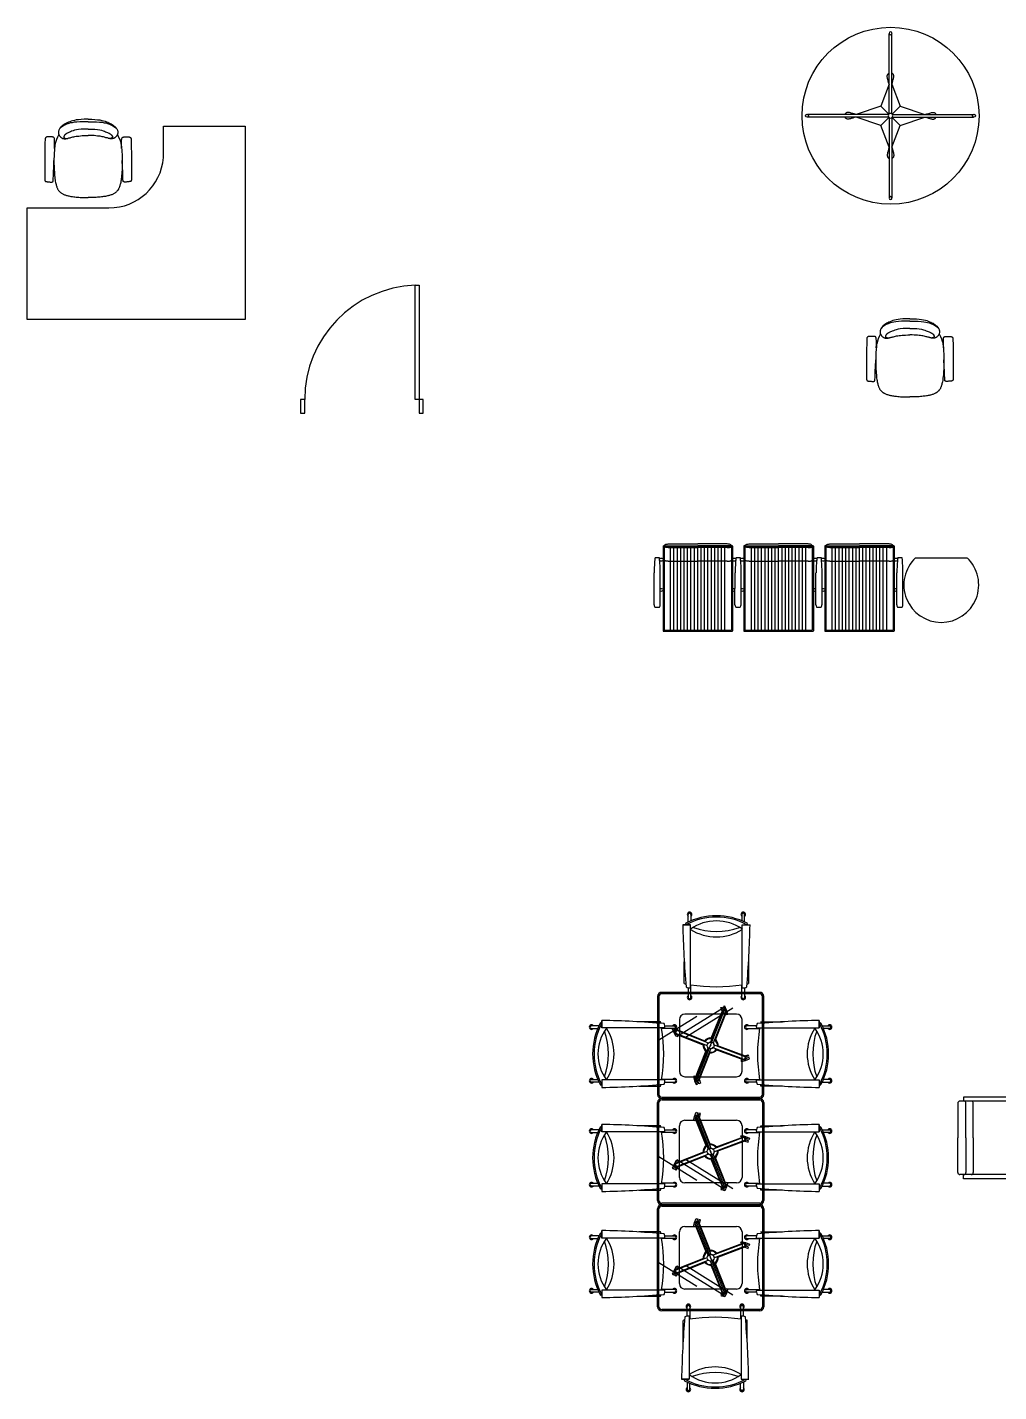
# Model space of a CAD drawing. Header units: millimetres. Extents: x -315 to 108661, y -1189 to 22294.
# Drawn here: x 30729 to 37865, y -1189 to 8835 of the extents above; entities that cross this region are included whole.
import ezdxf

# ---------------------------------------------------------------- set-up
doc = ezdxf.new("R2010")
doc.units = ezdxf.units.MM
doc.layers.add('Doors', color=150, linetype='Continuous')
doc.layers.add('FurnitureBlock', color=7, linetype='Continuous')

# ---------------------------------------------------------------- blocks, each defined once
blk = doc.blocks.new('A$Cbda17486')
at = {"layer": 'FurnitureBlock', "color": 18, "linetype": 'Continuous', "true_color": 0x000000}
for p, q in [((640, 663), (640, 1251)), ((660, 663), (660, 1251)), ((579, 721), (638, 662)), ((721, 721), (662, 662)), ((637, 660), (41, 660)), ((637, 640), (41, 640)), ((579, 579), (638, 638)), ((640, 637), (640, 49)), ((660, 637), (660, 49)), ((721, 579), (662, 638)), ((663, 660), (1259, 660)), ((663, 640), (1259, 640))]:
    blk.add_line(p, q, dxfattribs=at)
for points in [[(640, 881), (636, 895), (633, 906), (630, 916), (628, 923), (627, 929), (626, 934), (626, 938), (626, 942), (626, 945), (627, 948), (628, 951), (629, 954), (631, 956), (633, 959), (636, 961), (640, 963)], [(660, 881), (664, 895), (667, 906), (670, 916), (672, 923), (673, 929), (674, 934), (674, 938), (674, 942), (674, 945), (673, 948), (672, 951), (671, 954), (669, 956), (667, 959), (664, 961), (660, 963)], [(640, 881), (579, 721), (397, 660)], [(660, 881), (721, 721), (903, 660)], [(397, 660), (383, 664), (372, 667), (362, 670), (355, 672), (348, 673), (344, 674), (340, 674), (336, 674), (333, 674), (330, 673), (327, 672), (324, 671), (322, 669), (319, 667), (317, 664), (315, 660)], [(397, 640), (383, 636), (372, 633), (362, 630), (355, 628), (348, 627), (344, 626), (340, 626), (336, 626), (333, 626), (330, 627), (327, 628), (324, 629), (322, 631), (319, 633), (317, 636), (315, 640)], [(640, 419), (579, 579), (397, 640)], [(660, 419), (721, 579), (903, 640)], [(903, 660), (917, 664), (928, 667), (938, 670), (945, 672), (952, 673), (956, 674), (960, 674), (964, 674), (967, 674), (970, 673), (973, 672), (976, 671), (978, 669), (981, 667), (983, 664), (985, 660)], [(903, 640), (917, 636), (928, 633), (938, 630), (945, 628), (952, 627), (956, 626), (960, 626), (964, 626), (967, 626), (970, 627), (973, 628), (976, 629), (978, 631), (981, 633), (983, 636), (985, 640)], [(640, 419), (636, 405), (633, 394), (630, 384), (628, 377), (627, 371), (626, 366), (626, 362), (626, 358), (626, 355), (627, 352), (628, 349), (629, 346), (631, 344), (633, 341), (636, 339), (640, 337)], [(660, 419), (664, 405), (667, 394), (670, 384), (672, 377), (673, 371), (674, 366), (674, 362), (674, 358), (674, 355), (673, 352), (672, 349), (671, 346), (669, 344), (667, 341), (664, 339), (660, 337)]]:
    blk.add_lwpolyline(points, dxfattribs=at)
at = {"layer": 'FurnitureBlock', "color": 18, "true_color": 0x000000}
blk.add_circle((650, 650), 650, dxfattribs=at)
at = {"layer": 'FurnitureBlock', "color": 18, "linetype": 'Continuous', "true_color": 0x000000}
for centre in [(37, 650), (1263, 650)]:
    blk.add_circle(centre, 11.2, dxfattribs=at)
for centre, radius, start, end in [((650, 1255), 11.2, 90, 270), ((650, 1255), 11.2, 270, 90), ((650, 650), 16.8, 90, 270), ((650, 650), 16.8, 270, 90), ((650, 45), 11.2, 90, 270), ((650, 45), 11.2, 270, 90)]:
    blk.add_arc(centre, radius, start, end, dxfattribs=at)
blk = doc.blocks.new('A$C962c5ac0')
at = {"layer": 'FurnitureBlock', "linetype": 'Continuous'}
for points in [[(318, 575), (291, 575), (268, 574), (249, 572), (232, 570), (218, 567), (205, 564), (194, 561), (184, 557), (174, 553), (165, 549), (157, 545), (149, 541), (142, 537), (135, 532), (129, 528), (124, 523), (119, 519), (115, 514), (112, 510), (109, 505), (106, 501), (104, 496), (103, 492), (102, 487), (101, 483), (101, 479), (101, 475), (102, 471), (102, 467), (104, 463), (105, 460), (107, 456), (108, 453), (110, 450), (113, 448), (115, 445), (117, 443), (120, 441), (123, 439), (125, 438), (128, 436), (131, 435), (134, 434), (137, 433), (140, 433), (143, 432), (146, 432), (148, 432), (151, 432), (154, 432), (156, 432), (159, 433), (162, 434), (166, 434), (169, 435), (173, 436), (177, 438), (182, 439), (188, 440), (193, 442), (200, 443), (207, 445), (214, 446), (222, 448), (231, 450), (240, 451), (251, 452), (262, 454), (274, 455), (288, 455), (303, 456), (319, 456)], [(319, 557), (286, 557), (258, 556), (235, 555), (217, 553), (201, 550), (189, 548), (178, 545), (169, 541), (160, 538), (153, 535), (145, 532), (138, 528), (131, 523), (123, 518), (116, 512), (108, 504)], [(319, 503), (292, 503), (269, 502), (249, 500), (233, 497), (219, 494), (208, 491), (198, 487), (190, 484), (183, 481), (177, 479), (172, 476), (168, 474), (164, 472), (161, 471), (158, 469), (156, 467), (154, 466), (152, 464), (150, 463), (149, 461), (147, 460), (146, 458), (145, 457), (144, 456), (143, 454), (143, 453), (142, 452), (141, 451), (141, 450), (140, 449), (140, 448), (140, 447), (140, 446), (140, 445), (140, 444), (140, 443), (140, 442), (141, 442), (141, 441), (142, 440), (143, 439), (144, 439), (145, 438), (147, 437), (149, 436), (152, 435), (155, 434), (159, 433)], [(318, 575), (345, 575), (368, 574), (388, 572), (405, 570), (420, 567), (433, 564), (444, 561), (454, 557), (464, 553), (472, 549), (481, 545), (489, 541), (496, 537), (502, 532), (508, 528), (514, 523), (518, 519), (523, 514), (526, 510), (529, 505), (532, 501), (534, 496), (535, 492), (536, 487), (537, 483), (537, 479), (537, 475), (536, 471), (535, 467), (534, 463), (533, 460), (531, 456), (529, 453), (527, 450), (525, 448), (523, 445), (520, 443), (518, 441), (515, 439), (512, 438), (510, 436), (507, 435), (504, 434), (501, 433), (498, 433), (495, 432), (492, 432), (489, 432), (487, 432), (484, 432), (481, 432), (478, 433), (475, 434), (472, 434), (469, 435), (465, 436), (460, 438), (455, 439), (450, 440), (444, 442), (438, 443), (431, 445), (423, 446), (415, 448), (407, 450), (397, 451), (387, 452), (376, 454), (363, 455), (350, 455), (335, 456), (319, 456)], [(319, 557), (352, 557), (380, 556), (402, 555), (421, 553), (437, 550), (449, 548), (460, 545), (469, 541), (477, 538), (485, 535), (493, 532), (500, 528), (507, 523), (514, 518), (522, 512), (530, 504)], [(319, 503), (346, 503), (369, 502), (388, 500), (405, 497), (418, 494), (430, 491), (439, 487), (447, 484), (454, 481), (460, 479), (465, 476), (470, 474), (474, 472), (477, 471), (479, 469), (482, 467), (484, 466), (486, 464), (487, 463), (489, 461), (490, 460), (492, 458), (493, 457), (494, 456), (494, 454), (495, 453), (496, 452), (496, 451), (497, 450), (497, 449), (498, 448), (498, 447), (498, 446), (498, 445), (498, 444), (498, 443), (497, 442), (497, 442), (496, 441), (496, 440), (495, 439), (494, 439), (493, 438), (491, 437), (489, 436), (486, 435), (482, 434), (478, 433)], [(72, 360), (73, 383), (73, 401), (73, 415), (72, 424), (72, 431), (71, 435), (70, 438), (69, 439), (68, 441), (67, 442), (66, 442), (65, 443), (64, 444), (62, 444), (59, 444), (56, 445), (53, 445), (49, 445), (45, 445), (40, 445), (36, 445), (32, 445), (28, 445), (24, 445), (21, 445), (19, 445), (17, 445), (15, 445), (14, 444), (12, 444), (11, 443), (11, 443), (10, 442), (9, 442), (8, 441), (7, 440), (7, 439), (6, 438), (5, 438), (5, 437), (4, 435), (4, 434), (3, 431), (3, 426), (3, 420), (2, 410), (2, 398), (2, 381), (1, 360), (1, 336), (1, 310), (1, 283), (0, 255), (0, 229), (0, 205), (0, 184), (0, 168), (0, 155), (0, 145), (0, 138), (0, 134), (1, 131), (1, 129), (1, 128), (1, 127), (2, 126), (2, 125), (2, 124), (3, 123), (3, 123), (4, 122), (4, 121), (4, 121), (5, 120), (6, 119), (7, 119), (8, 118), (10, 118), (12, 117), (15, 117), (18, 116), (22, 116), (26, 115), (31, 115), (35, 115), (39, 114), (43, 114), (47, 114), (49, 114), (52, 114), (54, 114), (55, 115), (56, 115), (57, 115), (58, 116), (58, 116), (59, 117), (59, 117), (60, 117), (60, 118), (60, 118), (61, 119), (61, 119), (61, 120), (62, 121), (62, 123), (62, 130), (63, 141), (64, 159), (65, 186), (66, 224), (68, 273)], [(104, 463), (94, 444), (87, 426), (82, 411), (78, 398), (75, 386), (74, 375), (73, 364), (72, 354), (71, 343), (70, 332), (70, 321), (69, 310), (69, 298), (68, 286), (68, 273), (68, 260), (68, 246), (69, 232), (69, 217), (70, 203), (71, 189), (72, 175), (73, 162), (74, 150), (75, 139), (77, 129), (78, 120), (80, 111), (81, 104), (83, 97), (84, 91), (86, 85), (88, 80), (89, 75), (91, 71), (93, 67), (95, 63), (97, 59), (99, 56), (102, 53), (104, 49), (107, 46), (110, 43), (113, 40), (116, 37), (120, 34), (123, 32), (127, 29), (132, 27), (136, 25), (140, 23), (145, 21), (150, 19), (155, 17), (161, 16), (166, 14), (172, 13), (178, 12), (184, 10), (191, 9), (198, 8), (205, 7), (213, 6), (221, 5), (230, 4), (240, 3), (250, 2), (261, 1), (274, 1), (287, 0), (302, 0), (319, 0)], [(534, 463), (543, 444), (551, 426), (556, 411), (560, 398), (562, 386), (564, 375), (565, 364), (566, 354), (567, 343), (567, 332), (568, 321), (569, 310), (569, 298), (569, 286), (569, 273), (569, 260), (569, 246), (569, 232), (568, 217), (568, 203), (567, 189), (566, 175), (565, 162), (564, 150), (562, 139), (561, 129), (560, 120), (558, 111), (557, 104), (555, 97), (553, 91), (552, 85), (550, 80), (548, 75), (547, 71), (545, 67), (543, 63), (541, 59), (538, 56), (536, 53), (533, 49), (531, 46), (528, 43), (525, 40), (521, 37), (518, 34), (514, 32), (510, 29), (506, 27), (502, 25), (497, 23), (493, 21), (488, 19), (482, 17), (477, 16), (471, 14), (466, 13), (460, 12), (453, 10), (447, 9), (440, 8), (432, 7), (425, 6), (416, 5), (407, 4), (398, 3), (388, 2), (377, 1), (364, 1), (351, 0), (336, 0), (319, 0)], [(565, 360), (565, 383), (565, 401), (565, 415), (565, 424), (566, 431), (567, 435), (568, 438), (569, 439), (570, 441), (570, 442), (571, 442), (573, 443), (574, 444), (576, 444), (578, 444), (581, 445), (585, 445), (589, 445), (593, 445), (597, 445), (602, 445), (606, 445), (610, 445), (614, 445), (617, 445), (619, 445), (621, 445), (623, 445), (624, 444), (625, 444), (626, 443), (627, 443), (628, 442), (629, 442), (630, 441), (630, 440), (631, 439), (632, 438), (632, 438), (633, 437), (633, 435), (634, 434), (634, 431), (635, 426), (635, 420), (635, 410), (636, 398), (636, 381), (636, 360), (637, 336), (637, 310), (637, 283), (637, 255), (638, 229), (638, 205), (638, 184), (638, 168), (638, 155), (638, 145), (637, 138), (637, 134), (637, 131), (637, 129), (637, 128), (636, 127), (636, 126), (636, 125), (635, 124), (635, 123), (635, 123), (634, 122), (634, 121), (633, 121), (633, 120), (632, 119), (631, 119), (629, 118), (628, 118), (625, 117), (623, 117), (619, 116), (615, 116), (611, 115), (607, 115), (603, 115), (598, 114), (595, 114), (591, 114), (588, 114), (586, 114), (584, 114), (583, 115), (582, 115), (581, 115), (580, 116), (579, 116), (579, 117), (579, 117), (578, 117), (578, 118), (577, 118), (577, 119), (577, 119), (576, 120), (576, 121), (576, 123), (575, 130), (575, 141), (574, 159), (573, 186), (571, 224), (569, 273)]]:
    blk.add_lwpolyline(points, dxfattribs=at)
blk = doc.blocks.new('A$Cfc165b64')
at = {"layer": 'FurnitureBlock', "color": 18, "true_color": 0x000000}
for p, q in [((2285, 1332), (2285, 709)), ((2287, 1334), (2540, 1334)), ((2287, 1330), (2540, 1330)), ((2293, 1335), (2293, 1334)), ((2293, 1330), (2293, 714)), ((2323, 1348), (2540, 1348)), ((2323, 1322), (2540, 1322)), ((2340, 714), (2340, 1330)), ((2365, 714), (2365, 1330)), ((2390, 714), (2390, 1330)), ((2415, 714), (2415, 1330)), ((2440, 714), (2440, 1330)), ((2465, 714), (2465, 1330)), ((2490, 714), (2490, 1330)), ((2515, 714), (2515, 1330)), ((2757, 1348), (2540, 1348)), ((2793, 1334), (2540, 1334)), ((2540, 714), (2540, 1330)), ((2793, 1330), (2540, 1330)), ((2757, 1322), (2540, 1322)), ((2565, 714), (2565, 1330)), ((2590, 714), (2590, 1330)), ((2615, 714), (2615, 1330)), ((2640, 714), (2640, 1330)), ((2665, 714), (2665, 1330)), ((2690, 714), (2690, 1330)), ((2715, 714), (2715, 1330)), ((2740, 714), (2740, 1330)), ((2787, 1335), (2787, 1334)), ((2787, 1330), (2787, 714)), ((2795, 1332), (2795, 709)), ((2879, 1332), (2879, 709)), ((2881, 1334), (3134, 1334)), ((2881, 1330), (3134, 1330)), ((2887, 1335), (2887, 1334)), ((2887, 1330), (2887, 714)), ((2917, 1348), (3134, 1348)), ((2917, 1322), (3134, 1322)), ((2934, 714), (2934, 1330)), ((2959, 714), (2959, 1330)), ((2984, 714), (2984, 1330)), ((3009, 714), (3009, 1330)), ((3034, 714), (3034, 1330)), ((3059, 714), (3059, 1330)), ((3084, 714), (3084, 1330)), ((3109, 714), (3109, 1330)), ((3351, 1348), (3134, 1348)), ((3387, 1334), (3134, 1334)), ((3134, 714), (3134, 1330)), ((3387, 1330), (3134, 1330)), ((3351, 1322), (3134, 1322)), ((3159, 714), (3159, 1330)), ((3184, 714), (3184, 1330)), ((3209, 714), (3209, 1330)), ((3234, 714), (3234, 1330)), ((3259, 714), (3259, 1330)), ((3284, 714), (3284, 1330)), ((3309, 714), (3309, 1330)), ((3334, 714), (3334, 1330)), ((3381, 1335), (3381, 1334)), ((3381, 1330), (3381, 714)), ((3389, 1332), (3389, 709)), ((3473, 1332), (3473, 709)), ((3475, 1334), (3728, 1334)), ((3475, 1330), (3728, 1330)), ((3481, 1335), (3481, 1334)), ((3481, 1330), (3481, 714)), ((3511, 1348), (3728, 1348)), ((3511, 1322), (3728, 1322)), ((3528, 714), (3528, 1330)), ((3553, 714), (3553, 1330)), ((3578, 714), (3578, 1330)), ((3603, 714), (3603, 1330)), ((3628, 714), (3628, 1330)), ((3653, 714), (3653, 1330)), ((3678, 714), (3678, 1330)), ((3703, 714), (3703, 1330)), ((3945, 1348), (3728, 1348)), ((3981, 1334), (3728, 1334)), ((3981, 1330), (3728, 1330)), ((3728, 714), (3728, 1330)), ((3945, 1322), (3728, 1322)), ((3753, 714), (3753, 1330)), ((3778, 714), (3778, 1330)), ((3803, 714), (3803, 1330)), ((3828, 714), (3828, 1330)), ((3853, 714), (3853, 1330)), ((3878, 714), (3878, 1330)), ((3903, 714), (3903, 1330)), ((3928, 714), (3928, 1330)), ((3975, 1335), (3975, 1334)), ((3975, 1330), (3975, 714)), ((3983, 1332), (3983, 709)), ((2323, 1221), (2540, 1221)), ((2757, 1221), (2540, 1221)), ((2917, 1221), (3134, 1221)), ((3351, 1221), (3134, 1221)), ((3511, 1221), (3728, 1221)), ((3945, 1221), (3728, 1221)), ((4140, 1247), (4467, 1247)), ((4467, 1247), (4517, 1247)), ((2219, 902), (2220, 1135)), ((2264, 902), (2265, 1135)), ((2813, 902), (2814, 1135)), ((2858, 902), (2859, 1135)), ((3408, 902), (3408, 1135)), ((3453, 902), (3453, 1135)), ((4002, 902), (4002, 1135)), ((4047, 902), (4047, 1135)), ((2287, 707), (2793, 707)), ((2293, 714), (2787, 714)), ((2881, 707), (3387, 707)), ((2887, 714), (3381, 714)), ((3475, 707), (3981, 707)), ((3481, 714), (3975, 714))]:
    blk.add_line(p, q, dxfattribs=at)
for points in [[(2293, 1335, -0.193227), (2295, 1339, -0.100049), (2302, 1344, -0.057828), (2311, 1347, -0.044372), (2323, 1348, -0.044372)], [(2323, 1322, -0.026524), (2311, 1322, -0.036397), (2302, 1324, -0.076097), (2294, 1327, -0.259446), (2293, 1330, -0.259446)], [(2787, 1335, 0.193227), (2785, 1339, 0.100049), (2778, 1344, 0.057828), (2769, 1347, 0.044372), (2757, 1348, 0.044372)], [(2757, 1322, 0.026524), (2769, 1322, 0.036397), (2778, 1324, 0.076097), (2786, 1327, 0.259446), (2787, 1330, 0.259446)], [(2887, 1335, -0.193227), (2889, 1339, -0.100049), (2896, 1344, -0.057828), (2905, 1347, -0.044372), (2917, 1348, -0.044372)], [(2917, 1322, -0.026524), (2905, 1322, -0.036397), (2896, 1324, -0.076097), (2888, 1327, -0.259446), (2887, 1330, -0.259446)], [(3381, 1335, 0.193227), (3379, 1339, 0.100049), (3372, 1344, 0.057828), (3363, 1347, 0.044372), (3351, 1348, 0.044372)], [(3351, 1322, 0.026524), (3363, 1322, 0.036397), (3372, 1324, 0.076097), (3380, 1327, 0.259446), (3381, 1330, 0.259446)], [(3481, 1335, -0.193227), (3483, 1339, -0.100049), (3490, 1344, -0.057828), (3499, 1347, -0.044372), (3511, 1348, -0.044372)], [(3511, 1322, -0.026524), (3499, 1322, -0.036397), (3490, 1324, -0.076097), (3482, 1327, -0.259446), (3481, 1330, -0.259446)], [(3975, 1335, 0.193227), (3973, 1339, 0.100049), (3966, 1344, 0.057828), (3957, 1347, 0.044372), (3945, 1348, 0.044372)], [(3945, 1322, 0.026524), (3957, 1322, 0.036397), (3966, 1324, 0.076097), (3974, 1327, 0.259446), (3975, 1330, 0.259446)], [(2323, 1221, -0.026524), (2311, 1222, -0.036397), (2302, 1223, -0.076097), (2294, 1226, -0.259446), (2293, 1229, -0.259446)], [(2757, 1221, 0.026524), (2769, 1222, 0.036397), (2778, 1223, 0.076097), (2786, 1226, 0.259446), (2787, 1229, 0.259446)], [(2917, 1221, -0.026524), (2905, 1222, -0.036397), (2896, 1223, -0.076097), (2888, 1226, -0.259446), (2887, 1229, -0.259446)], [(3351, 1221, 0.026524), (3363, 1222, 0.036397), (3372, 1223, 0.076097), (3380, 1226, 0.259446), (3381, 1229, 0.259446)], [(3511, 1221, -0.026524), (3499, 1222, -0.036397), (3490, 1223, -0.076097), (3482, 1226, -0.259446), (3481, 1229, -0.259446)], [(3945, 1221, 0.026524), (3957, 1222, 0.036397), (3966, 1223, 0.076097), (3974, 1226, 0.259446), (3975, 1229, 0.259446)]]:
    blk.add_lwpolyline(points, format="xyb", dxfattribs=at)
for centre, radius, start, end in [((2287, 1332), 2, 90, 270), ((2793, 1332), 2, 270, 90), ((2881, 1332), 2, 90, 270), ((3387, 1332), 2, 270, 90), ((3475, 1332), 2, 90, 270), ((3981, 1332), 2, 270, 90), ((3352, 1132), 1132, 174.2062, 179.8552), ((2242, 885), 362, 87.1652, 92.5453), ((1132, 1138), 1132, 359.8552, 5.5043), ((2272, 1217), 24.8, 59.4238, 118.0272), ((2272, 1249), 24.8, 244.6447, 300.5762), ((2807, 1217), 24.8, 62.0965, 120.5762), ((2807, 1217), 24.8, 62.0965, 120.5762), ((2807, 1249), 24.8, 239.4238, 295.0594), ((2807, 1249), 24.8, 239.4238, 295.0594), ((3947, 1132), 1132, 174.2062, 179.8552), ((2836, 885), 362, 87.1652, 92.5453), ((1727, 1138), 1132, 359.8552, 5.5043), ((2866, 1217), 24.8, 59.4238, 118.0272), ((2866, 1249), 24.8, 244.6447, 300.5762), ((3402, 1217), 24.8, 62.0965, 120.5762), ((3402, 1217), 24.8, 62.0965, 120.5762), ((3402, 1249), 24.8, 239.4238, 295.0594), ((3402, 1249), 24.8, 239.4238, 295.0594), ((4541, 1132), 1132, 174.2062, 179.8552), ((3430, 885), 362, 87.1652, 92.5453), ((2321, 1138), 1132, 359.8552, 5.5043), ((3460, 1217), 24.8, 59.4238, 118.0272), ((3460, 1249), 24.8, 244.6447, 300.5762), ((3996, 1217), 24.8, 62.0965, 120.5762), ((3996, 1217), 24.8, 62.0965, 120.5762), ((3996, 1217), 24.8, 62.0965, 120.5762), ((3996, 1249), 24.8, 239.4238, 295.0594), ((3996, 1249), 24.8, 239.4238, 295.0594), ((3996, 1249), 24.8, 239.4238, 295.0594), ((5135, 1132), 1132, 174.2062, 179.8552), ((4024, 885), 362, 87.1652, 92.5453), ((2915, 1138), 1132, 359.8552, 5.5043), ((4329, 1047), 275, 133.3418, 46.6582), ((2272, 995), 24.8, 59.4238, 107.4891), ((2272, 1027), 24.8, 252.4172, 300.5762), ((2807, 995), 24.8, 75.2858, 120.5762), ((2807, 1027), 24.8, 239.4238, 284.6177), ((2866, 995), 24.8, 59.4238, 107.4891), ((2866, 1027), 24.8, 252.4172, 300.5762), ((3402, 995), 24.8, 75.2858, 120.5762), ((3402, 1027), 24.8, 239.4238, 284.6177), ((3460, 995), 24.8, 59.4238, 107.4891), ((3460, 1027), 24.8, 252.4172, 300.5762), ((3996, 995), 24.8, 75.2858, 120.5762), ((3996, 1027), 24.8, 239.4238, 284.6177), ((2252, 902), 32.6, 179.8552, 213.633), ((2232, 902), 32.6, 326.0775, 359.8552), ((2846, 902), 32.6, 179.8552, 213.633), ((2826, 902), 32.6, 326.0775, 359.8552), ((3440, 902), 32.6, 179.8552, 213.633), ((3420, 902), 32.6, 326.0775, 359.8552), ((4034, 902), 32.6, 179.8552, 213.633), ((4014, 902), 32.6, 326.0775, 359.8552), ((2242, 1005), 122, 261.8579, 277.8525), ((2836, 1005), 122, 261.8579, 277.8525), ((3430, 1005), 122, 261.8579, 277.8525), ((4024, 1005), 122, 261.8579, 277.8525), ((2287, 709), 2, 180, 270), ((2793, 709), 2, 270, 0), ((2881, 709), 2, 180, 270), ((3387, 709), 2, 270, 0), ((3475, 709), 2, 180, 270), ((3981, 709), 2, 270, 0)]:
    blk.add_arc(centre, radius, start, end, dxfattribs=at)
blk = doc.blocks.new('A$Cb8fc737e')
at = {"layer": 'FurnitureBlock', "color": 18, "linetype": 'ByBlock', "lineweight": -2, "true_color": 0x000000}
for p, q in [((13135, 15846), (13135, 15901)), ((13155, 15901), (13155, 15855)), ((13529, 15901), (13529, 15855)), ((13549, 15846), (13549, 15901)), ((13152, 15825), (13095, 15825)), ((13095, 15825), (13152, 15825)), ((13152, 15363), (13152, 15825)), ((13532, 15363), (13532, 15825)), ((13532, 15825), (13589, 15825)), ((13106, 15394), (13106, 15553)), ((13578, 15553), (13578, 15394)), ((13135, 15363), (13135, 15292)), ((13155, 15292), (13155, 15385)), ((13529, 15292), (13529, 15385)), ((13549, 15363), (13549, 15292)), ((12910, 15299), (12910, 14579)), ((12920, 15299), (12920, 14579)), ((13660, 15329), (12940, 15329)), ((13660, 15319), (12940, 15319)), ((13680, 14579), (13680, 15299)), ((13690, 14579), (13690, 15299)), ((13199, 15151), (12920, 14977)), ((13399, 15217), (13052, 15001)), ((13490, 15169), (13110, 15169)), ((13463, 15213), (13116, 14997)), ((13199, 14686), (13400, 15193)), ((13390, 15197), (13298, 14964)), ((13386, 15199), (13302, 14989)), ((13410, 15189), (13318, 14956)), ((13415, 15187), (13332, 14978)), ((13375, 15218), (13385, 15221)), ((13382, 15193), (13375, 15218)), ((13385, 15221), (13389, 15211)), ((13415, 15187), (13386, 15199)), ((13389, 15211), (13392, 15202)), ((13405, 15228), (13395, 15224)), ((13395, 15224), (13399, 15214)), ((13399, 15214), (13402, 15205)), ((13417, 15198), (13405, 15228)), ((13412, 15175), (13412, 15175)), ((13412, 15175), (13415, 15165)), ((13415, 15165), (13425, 15168)), ((13425, 15168), (13417, 15198)), ((12480, 15084), (12425, 15084)), ((12425, 15064), (12471, 15064)), ((12501, 15123), (12501, 15067)), ((12501, 15067), (12501, 15123)), ((12963, 15067), (12501, 15067)), ((12932, 15113), (12772, 15113)), ((13034, 15064), (12940, 15064)), ((12963, 15084), (13034, 15084)), ((13017, 15060), (13026, 15065)), ((13031, 15032), (13017, 15060)), ((13026, 15065), (13031, 15056)), ((13031, 15056), (13036, 15047)), ((13045, 15075), (13036, 15070)), ((13036, 15070), (13041, 15061)), ((13052, 15055), (13040, 15025)), ((13041, 15061), (13045, 15052)), ((13058, 15053), (13045, 15075)), ((13050, 15050), (13282, 14958)), ((13052, 15055), (13261, 14971)), ((13070, 15129), (13070, 14749)), ((13530, 14749), (13530, 15129)), ((13636, 15084), (13565, 15084)), ((13565, 15064), (13659, 15064)), ((13636, 15067), (14098, 15067)), ((13667, 15113), (13827, 15113)), ((14098, 15067), (14098, 15123)), ((14098, 15123), (14098, 15067)), ((14119, 15084), (14174, 15084)), ((14174, 15064), (14128, 15064)), ((13047, 15005), (13031, 15032)), ((13040, 15025), (13250, 14942)), ((13042, 15030), (13275, 14938)), ((13056, 15010), (13047, 15005)), ((13051, 15019), (13051, 15019)), ((13051, 15019), (13056, 15010)), ((13302, 14938), (13297, 14940)), ((13297, 14940), (13302, 14938)), ((13297, 14940), (13302, 14938)), ((13302, 14938), (13297, 14940)), ((13300, 14942), (13299, 14937)), ((13300, 14942), (13299, 14937)), ((13299, 14937), (13300, 14942)), ((13299, 14937), (13300, 14942)), ((13554, 14855), (13320, 14943)), ((13556, 14860), (13345, 14939)), ((13184, 14691), (13267, 14901)), ((13189, 14689), (13281, 14922)), ((13209, 14682), (13301, 14914)), ((13213, 14680), (13297, 14889)), ((13547, 14835), (13312, 14923)), ((13545, 14830), (13334, 14910)), ((13556, 14860), (13545, 14830)), ((13550, 14863), (13575, 14870)), ((13556, 14829), (13585, 14841)), ((13568, 14857), (13559, 14854)), ((13572, 14847), (13562, 14844)), ((13578, 14860), (13568, 14857)), ((13582, 14851), (13572, 14847)), ((13575, 14870), (13578, 14860)), ((13585, 14841), (13582, 14851)), ((13532, 14833), (13522, 14829)), ((13522, 14829), (13526, 14820)), ((13526, 14820), (13556, 14829)), ((13533, 14833), (13532, 14833)), ((12425, 14689), (12471, 14689)), ((12480, 14669), (12425, 14669)), ((12963, 14686), (12501, 14686)), ((12501, 14686), (12501, 14630)), ((12772, 14640), (12932, 14640)), ((13034, 14689), (12940, 14689)), ((12963, 14669), (13034, 14669)), ((13110, 14709), (13490, 14709)), ((13184, 14714), (13174, 14710)), ((13174, 14710), (13182, 14680)), ((13182, 14680), (13194, 14651)), ((13187, 14704), (13184, 14714)), ((13213, 14680), (13184, 14691)), ((13187, 14703), (13187, 14704)), ((13194, 14651), (13204, 14654)), ((13200, 14664), (13197, 14674)), ((13204, 14654), (13200, 14664)), ((13210, 14667), (13207, 14677)), ((13214, 14657), (13210, 14667)), ((13224, 14661), (13214, 14657)), ((13217, 14686), (13224, 14661)), ((13565, 14689), (13659, 14689)), ((13636, 14669), (13565, 14669)), ((13636, 14686), (14098, 14686)), ((13827, 14640), (13667, 14640)), ((14098, 14686), (14098, 14630)), ((14119, 14669), (14174, 14669)), ((14174, 14689), (14128, 14689)), ((12940, 14559), (13660, 14559)), ((12940, 14549), (13660, 14549)), ((12940, 14549), (13660, 14549)), ((12940, 14539), (13660, 14539)), ((12910, 13799), (12910, 14519)), ((12920, 13799), (12920, 14519)), ((13182, 14418), (13194, 14448)), ((13194, 14448), (13204, 14444)), ((13204, 14444), (13200, 14434)), ((13214, 14441), (13210, 14431)), ((13224, 14438), (13214, 14441)), ((13217, 14413), (13224, 14438)), ((13680, 14519), (13680, 13799)), ((13690, 14519), (13690, 13799)), ((12501, 14359), (12501, 14303)), ((12501, 14303), (12501, 14359)), ((12932, 14349), (12772, 14349)), ((13070, 13969), (13070, 14349)), ((13110, 14389), (13490, 14389)), ((13174, 14388), (13182, 14418)), ((13184, 14385), (13174, 14388)), ((13213, 14419), (13184, 14407)), ((13184, 14407), (13267, 14198)), ((13187, 14395), (13184, 14385)), ((13187, 14395), (13187, 14395)), ((13189, 14409), (13281, 14176)), ((13200, 14434), (13197, 14425)), ((13199, 14413), (13400, 13906)), ((13210, 14431), (13207, 14422)), ((13209, 14417), (13301, 14184)), ((13213, 14419), (13297, 14209)), ((13530, 14349), (13530, 13969)), ((13667, 14349), (13827, 14349)), ((14098, 14303), (14098, 14359)), ((14098, 14359), (14098, 14303)), ((12480, 14320), (12425, 14320)), ((12425, 14300), (12471, 14300)), ((12963, 14303), (12501, 14303)), ((13034, 14300), (12940, 14300)), ((12963, 14320), (13034, 14320)), ((13547, 14264), (13312, 14175)), ((13554, 14243), (13320, 14155)), ((13545, 14268), (13334, 14189)), ((13556, 14239), (13345, 14159)), ((13522, 14269), (13526, 14279)), ((13532, 14265), (13522, 14269)), ((13526, 14279), (13556, 14270)), ((13533, 14265), (13532, 14265)), ((13556, 14239), (13545, 14268)), ((13550, 14236), (13575, 14228)), ((13556, 14270), (13585, 14258)), ((13568, 14241), (13559, 14245)), ((13572, 14251), (13562, 14255)), ((13636, 14320), (13565, 14320)), ((13565, 14300), (13659, 14300)), ((13578, 14238), (13568, 14241)), ((13582, 14248), (13572, 14251)), ((13575, 14228), (13578, 14238)), ((13585, 14258), (13582, 14248)), ((13636, 14303), (14098, 14303)), ((14119, 14320), (14174, 14320)), ((14174, 14300), (14128, 14300)), ((13040, 14073), (13250, 14156)), ((13042, 14068), (13275, 14161)), ((13050, 14049), (13282, 14141)), ((13302, 14160), (13297, 14158)), ((13297, 14158), (13302, 14160)), ((13297, 14158), (13302, 14160)), ((13302, 14160), (13297, 14158)), ((13390, 13902), (13298, 14134)), ((13299, 14162), (13300, 14157)), ((13299, 14162), (13300, 14157)), ((13300, 14157), (13299, 14162)), ((13300, 14157), (13299, 14162)), ((13410, 13909), (13318, 14142)), ((13199, 13947), (12920, 14121)), ((13031, 14067), (13017, 14038)), ((13017, 14038), (13026, 14033)), ((13026, 14033), (13031, 14042)), ((13047, 14094), (13031, 14067)), ((13031, 14042), (13036, 14051)), ((13036, 14028), (13041, 14038)), ((13052, 14044), (13040, 14073)), ((13041, 14038), (13045, 14046)), ((13058, 14046), (13045, 14023)), ((13056, 14089), (13047, 14094)), ((13051, 14079), (13056, 14089)), ((13051, 14079), (13051, 14079)), ((13052, 14044), (13261, 14127)), ((13399, 13882), (13052, 14098)), ((13463, 13885), (13116, 14101)), ((13386, 13900), (13302, 14109)), ((13415, 13911), (13332, 14121)), ((13045, 14023), (13036, 14028)), ((13412, 13924), (13415, 13934)), ((13415, 13934), (13425, 13930)), ((12425, 13926), (12471, 13926)), ((12480, 13906), (12425, 13906)), ((12963, 13922), (12501, 13922)), ((12501, 13922), (12501, 13866)), ((12772, 13876), (12932, 13876)), ((13034, 13926), (12940, 13926)), ((12963, 13906), (13034, 13906)), ((13490, 13929), (13110, 13929)), ((13382, 13906), (13375, 13881)), ((13375, 13881), (13385, 13877)), ((13385, 13877), (13389, 13887)), ((13415, 13911), (13386, 13900)), ((13389, 13887), (13392, 13897)), ((13395, 13874), (13399, 13884)), ((13405, 13871), (13395, 13874)), ((13399, 13884), (13402, 13894)), ((13417, 13900), (13405, 13871)), ((13412, 13923), (13412, 13924)), ((13425, 13930), (13417, 13900)), ((13565, 13926), (13659, 13926)), ((13636, 13906), (13565, 13906)), ((13636, 13922), (14098, 13922)), ((13827, 13876), (13667, 13876)), ((14098, 13922), (14098, 13866)), ((14119, 13906), (14174, 13906)), ((14174, 13926), (14128, 13926)), ((12910, 13019), (12910, 13739)), ((12920, 13019), (12920, 13739)), ((13660, 13779), (12940, 13779)), ((12940, 13769), (13660, 13769)), ((13660, 13769), (12940, 13769)), ((12940, 13759), (13660, 13759)), ((13680, 13739), (13680, 13019)), ((13690, 13739), (13690, 13019)), ((13174, 13608), (13182, 13638)), ((13182, 13638), (13194, 13668)), ((13213, 13639), (13184, 13627)), ((13194, 13668), (13204, 13664)), ((13200, 13654), (13197, 13645)), ((13199, 13633), (13400, 13126)), ((13204, 13664), (13200, 13654)), ((13210, 13651), (13207, 13642)), ((13209, 13637), (13301, 13404)), ((13214, 13661), (13210, 13651)), ((13213, 13639), (13297, 13429)), ((13224, 13658), (13214, 13661)), ((13217, 13633), (13224, 13658)), ((12480, 13540), (12425, 13540)), ((12501, 13579), (12501, 13523)), ((12501, 13523), (12501, 13579)), ((12932, 13569), (12772, 13569)), ((12963, 13540), (13034, 13540)), ((13070, 13189), (13070, 13569)), ((13110, 13609), (13490, 13609)), ((13184, 13605), (13174, 13608)), ((13184, 13627), (13267, 13418)), ((13187, 13615), (13184, 13605)), ((13187, 13615), (13187, 13615)), ((13189, 13629), (13281, 13396)), ((13530, 13569), (13530, 13189)), ((13636, 13540), (13565, 13540)), ((13667, 13569), (13827, 13569)), ((14098, 13523), (14098, 13579)), ((14098, 13579), (14098, 13523)), ((14119, 13540), (14174, 13540)), ((12425, 13520), (12471, 13520)), ((12963, 13523), (12501, 13523)), ((13034, 13520), (12940, 13520)), ((13547, 13484), (13312, 13395)), ((13554, 13463), (13320, 13375)), ((13545, 13488), (13334, 13409)), ((13556, 13459), (13345, 13379)), ((13522, 13489), (13526, 13499)), ((13532, 13485), (13522, 13489)), ((13526, 13499), (13556, 13490)), ((13533, 13485), (13532, 13485)), ((13556, 13459), (13545, 13488)), ((13550, 13456), (13575, 13448)), ((13556, 13490), (13585, 13478)), ((13568, 13461), (13559, 13465)), ((13572, 13471), (13562, 13475)), ((13565, 13520), (13659, 13520)), ((13578, 13458), (13568, 13461)), ((13582, 13468), (13572, 13471)), ((13575, 13448), (13578, 13458)), ((13585, 13478), (13582, 13468)), ((13636, 13523), (14098, 13523)), ((14174, 13520), (14128, 13520)), ((13199, 13167), (12920, 13341)), ((13040, 13293), (13250, 13376)), ((13042, 13288), (13275, 13381)), ((13050, 13269), (13282, 13361)), ((13052, 13264), (13261, 13347)), ((13302, 13380), (13297, 13378)), ((13297, 13378), (13302, 13380)), ((13297, 13378), (13302, 13380)), ((13302, 13380), (13297, 13378)), ((13390, 13122), (13298, 13354)), ((13300, 13377), (13299, 13382)), ((13300, 13377), (13299, 13382)), ((13299, 13382), (13300, 13377)), ((13299, 13382), (13300, 13377)), ((13410, 13129), (13318, 13362)), ((13415, 13131), (13332, 13341)), ((13031, 13287), (13017, 13258)), ((13017, 13258), (13026, 13253)), ((13026, 13253), (13031, 13262)), ((13047, 13314), (13031, 13287)), ((13031, 13262), (13036, 13271)), ((13036, 13248), (13041, 13258)), ((13045, 13243), (13036, 13248)), ((13052, 13264), (13040, 13293)), ((13041, 13258), (13045, 13266)), ((13058, 13266), (13045, 13243)), ((13056, 13309), (13047, 13314)), ((13051, 13299), (13056, 13309)), ((13051, 13299), (13051, 13299)), ((13399, 13102), (13052, 13318)), ((13463, 13105), (13116, 13321)), ((13386, 13120), (13302, 13329)), ((12425, 13146), (12471, 13146)), ((12963, 13142), (12501, 13142)), ((12501, 13142), (12501, 13086)), ((13034, 13146), (12940, 13146)), ((13490, 13149), (13110, 13149)), ((13412, 13144), (13415, 13154)), ((13412, 13143), (13412, 13144)), ((13415, 13154), (13425, 13150)), ((13425, 13150), (13417, 13120)), ((13565, 13146), (13659, 13146)), ((13636, 13142), (14098, 13142)), ((14098, 13142), (14098, 13086)), ((14174, 13146), (14128, 13146)), ((12480, 13126), (12425, 13126)), ((12772, 13096), (12932, 13096)), ((12963, 13126), (13034, 13126)), ((13382, 13126), (13375, 13101)), ((13375, 13101), (13385, 13097)), ((13385, 13097), (13389, 13107)), ((13415, 13131), (13386, 13120)), ((13389, 13107), (13392, 13117)), ((13395, 13094), (13399, 13104)), ((13405, 13091), (13395, 13094)), ((13399, 13104), (13402, 13114)), ((13417, 13120), (13405, 13091)), ((13636, 13126), (13565, 13126)), ((13827, 13096), (13667, 13096)), ((14119, 13126), (14174, 13126)), ((13660, 12999), (12940, 12999)), ((13660, 12989), (12940, 12989)), ((13126, 12950), (13126, 13021)), ((13142, 12949), (13142, 12488)), ((13146, 13021), (13146, 12927)), ((13520, 13021), (13520, 12927)), ((13523, 12949), (13523, 12488)), ((13540, 12950), (13540, 13021)), ((13096, 12918), (13096, 12759)), ((13569, 12759), (13569, 12918)), ((13142, 12488), (13086, 12488)), ((13086, 12488), (13142, 12488)), ((13126, 12467), (13126, 12412)), ((13146, 12412), (13146, 12458)), ((13520, 12412), (13520, 12458)), ((13523, 12488), (13579, 12488)), ((13540, 12467), (13540, 12412))]:
    blk.add_line(p, q, dxfattribs=at)
for centre in [(13300, 14939), (13300, 14159), (13300, 13379)]:
    blk.add_circle(centre, 25, dxfattribs=at)
for centre, radius, start, end in [((13342, 15411), 481, 62.0686, 117.9314), ((13342, 15411), 471, 62.2928, 117.7072), ((13145, 15901), 16.9, 306.1574, 233.8426), ((13145, 15901), 10, 0, 180), ((13342, 15530), 324, 53.9912, 126.0088), ((13539, 15901), 16.9, 306.1574, 233.8426), ((13539, 15901), 10, 0, 180), ((19884, 15952), 6790, 181.0718, 184.9259), ((13120, 15832), 5.33, 128.6891, 307.0729), ((13342, 16089), 353, 237.3822, 302.6178), ((13342, 16286), 509, 250.6389, 289.3611), ((13564, 15832), 5.33, 232.9271, 51.3109), ((6800, 15952), 6790, 355.0741, 358.9282), ((13342, 16568), 1198, 258.6259, 259.1827), ((13142, 15407), 44.9, 238.9956, 282.1617), ((13342, 16568), 1198, 260.8598, 279.1402), ((13542, 15407), 44.9, 257.8383, 301.0044), ((13342, 16568), 1198, 280.8173, 281.3741), ((12940, 15299), 30, 90, 180), ((12940, 15299), 20, 90, 180), ((13145, 15292), 16.9, 126.1574, 53.8426), ((13145, 15292), 10, 180, 0), ((13539, 15292), 16.9, 126.1574, 53.8426), ((13539, 15292), 10, 180, 0), ((13660, 15299), 30, 0, 90), ((13660, 15299), 20, 0, 90), ((13110, 15129), 40, 90, 180), ((13400, 15193), 12.1, 338.348, 158.348), ((13400, 15193), 5.25, 338.348, 158.348), ((13490, 15129), 40, 0, 90), ((12425, 15074), 16.9, 36.1574, 323.8426), ((12425, 15074), 10, 90, 270), ((12914, 14876), 481, 152.0686, 207.9314), ((12914, 14876), 471, 152.2928, 207.7072), ((12796, 14876), 324, 143.9912, 216.0088), ((12493, 15099), 5.33, 322.9271, 141.3109), ((12374, 8334), 6790, 85.0741, 88.9282), ((12040, 14876), 509, 340.6389, 19.3611), ((12237, 14876), 353, 327.3822, 32.6178), ((11757, 14876), 1198, 10.8173, 11.3741), ((11757, 14876), 1198, 350.8598, 9.1402), ((12919, 15076), 44.9, 347.8383, 31.0044), ((13034, 15074), 16.9, 216.1574, 143.8426), ((13034, 15074), 10, 270, 90), ((13046, 15040), 12.1, 68.348, 248.348), ((13046, 15040), 5.25, 68.348, 248.348), ((13565, 15074), 16.9, 36.1574, 323.8426), ((13565, 15074), 10, 90, 270), ((13680, 15076), 44.9, 148.9956, 192.1617), ((14225, 8334), 6790, 91.0718, 94.9259), ((14842, 14876), 1198, 170.8598, 189.1402), ((14362, 14876), 353, 147.3822, 212.6178), ((14559, 14876), 509, 160.6389, 199.3611), ((13803, 14876), 324, 323.9912, 36.0088), ((14106, 15099), 5.33, 38.6891, 217.0729), ((13685, 14876), 471, 332.2928, 27.7072), ((13685, 14876), 481, 332.0686, 27.9314), ((14174, 15074), 16.9, 216.1574, 143.8426), ((14174, 15074), 10, 270, 90), ((13300, 14939), 55, 170.7635, 235.9325), ((13300, 14939), 50, 170.7635, 235.9325), ((13300, 14939), 55, 80.7635, 145.9325), ((13300, 14939), 50, 80.7635, 145.9325), ((13300, 14939), 50, 350.7635, 55.9325), ((13300, 14939), 55, 350.7635, 55.9325), ((13300, 14939), 50, 260.7635, 325.9325), ((13300, 14939), 55, 260.7635, 325.9325), ((13550, 14845), 12.1, 249.3975, 69.3975), ((13550, 14845), 5.25, 249.3975, 69.3975), ((13110, 14749), 40, 180, 270), ((13490, 14749), 40, 270, 0), ((12425, 14679), 16.9, 36.1574, 323.8426), ((12425, 14679), 10, 90, 270), ((12493, 14654), 5.33, 218.6891, 37.0729), ((12374, 21419), 6790, 271.0718, 274.9259), ((11757, 14876), 1198, 348.6259, 349.1827), ((12919, 14677), 44.9, 328.9956, 12.1617), ((13034, 14679), 16.9, 216.1574, 143.8426), ((13034, 14679), 10, 270, 90), ((13199, 14686), 12.1, 158.348, 338.348), ((13199, 14686), 5.25, 158.348, 338.348), ((13565, 14679), 16.9, 36.1574, 323.8426), ((13565, 14679), 10, 90, 270), ((13680, 14677), 44.9, 167.8383, 211.0044), ((14225, 21419), 6790, 265.0741, 268.9282), ((14842, 14876), 1198, 190.8173, 191.3741), ((14106, 14654), 5.33, 142.9271, 321.3109), ((14174, 14679), 16.9, 216.1574, 143.8426), ((14174, 14679), 10, 270, 90), ((12940, 14579), 30, 180, 270), ((12940, 14519), 30, 90, 180), ((12940, 14579), 20, 180, 270), ((12940, 14519), 20, 90, 180), ((13660, 14579), 20, 270, 0), ((13660, 14579), 30, 270, 0), ((13660, 14519), 30, 0, 90), ((13660, 14519), 20, 0, 90), ((12914, 14113), 481, 152.0686, 207.9314), ((12493, 14335), 5.33, 322.9271, 141.3109), ((12374, 7570), 6790, 85.0741, 88.9282), ((11757, 14113), 1198, 10.8173, 11.3741), ((12919, 14312), 44.9, 347.8383, 31.0044), ((13110, 14349), 40, 90, 180), ((13199, 14413), 12.1, 21.652, 201.652), ((13199, 14413), 5.25, 21.652, 201.652), ((13490, 14349), 40, 0, 90), ((13680, 14312), 44.9, 148.9956, 192.1617), ((14225, 7570), 6790, 91.0718, 94.9259), ((14842, 14113), 1198, 168.6259, 169.1827), ((14106, 14335), 5.33, 38.6891, 217.0729), ((13685, 14113), 481, 332.0686, 27.9314), ((12425, 14310), 16.9, 36.1574, 323.8426), ((12425, 14310), 10, 90, 270), ((12914, 14113), 471, 152.2928, 207.7072), ((12796, 14113), 324, 143.9912, 216.0088), ((12040, 14113), 509, 340.6389, 19.3611), ((12237, 14113), 353, 327.3822, 32.6178), ((11757, 14113), 1198, 350.8598, 9.1402), ((13034, 14310), 16.9, 216.1574, 143.8426), ((13034, 14310), 10, 270, 90), ((13550, 14253), 12.1, 290.6025, 110.6025), ((13565, 14310), 16.9, 36.1574, 323.8426), ((13550, 14253), 5.25, 290.6025, 110.6025), ((13565, 14310), 10, 90, 270), ((14842, 14113), 1198, 170.8598, 189.1402), ((14362, 14113), 353, 147.3822, 212.6178), ((14559, 14113), 509, 160.6389, 199.3611), ((13803, 14113), 324, 323.9912, 36.0088), ((13685, 14113), 471, 332.2928, 27.7072), ((14174, 14310), 16.9, 216.1574, 143.8426), ((14174, 14310), 10, 270, 90), ((13300, 14159), 55, 124.0675, 189.2365), ((13300, 14159), 50, 124.0675, 189.2365), ((13300, 14159), 55, 34.0675, 99.2365), ((13300, 14159), 50, 34.0675, 99.2365), ((13300, 14159), 50, 304.0675, 9.2365), ((13300, 14159), 55, 304.0675, 9.2365), ((13046, 14059), 12.1, 111.652, 291.652), ((13046, 14059), 5.25, 111.652, 291.652), ((13300, 14159), 55, 214.0675, 279.2365), ((13300, 14159), 50, 214.0675, 279.2365), ((13110, 13969), 40, 180, 270), ((13490, 13969), 40, 270, 0), ((12425, 13916), 16.9, 36.1574, 323.8426), ((12425, 13916), 10, 90, 270), ((12493, 13890), 5.33, 218.6891, 37.0729), ((12374, 20655), 6790, 271.0718, 274.9259), ((11757, 14113), 1198, 348.6259, 349.1827), ((12919, 13913), 44.9, 328.9956, 12.1617), ((13034, 13916), 16.9, 216.1574, 143.8426), ((13034, 13916), 10, 270, 90), ((13400, 13906), 12.1, 201.652, 21.652), ((13400, 13906), 5.25, 201.652, 21.652), ((13565, 13916), 16.9, 36.1574, 323.8426), ((13565, 13916), 10, 90, 270), ((13680, 13913), 44.9, 167.8383, 211.0044), ((14225, 20655), 6790, 265.0741, 268.9282), ((14842, 14113), 1198, 190.8173, 191.3741), ((14106, 13890), 5.33, 142.9271, 321.3109), ((14174, 13916), 16.9, 216.1574, 143.8426), ((14174, 13916), 10, 270, 90), ((12940, 13799), 30, 180, 270), ((12940, 13739), 30, 90, 180), ((12940, 13799), 20, 180, 270), ((12940, 13739), 20, 90, 180), ((13660, 13799), 30, 270, 0), ((13660, 13799), 20, 270, 0), ((13660, 13739), 30, 0, 90), ((13660, 13739), 20, 0, 90), ((13199, 13633), 12.1, 21.652, 201.652), ((13199, 13633), 5.25, 21.652, 201.652), ((12425, 13530), 16.9, 36.1574, 323.8426), ((12425, 13530), 10, 90, 270), ((12914, 13333), 481, 152.0686, 207.9314), ((12914, 13333), 471, 152.2928, 207.7072), ((12493, 13555), 5.33, 322.9271, 141.3109), ((12374, 6790), 6790, 85.0741, 88.9282), ((11757, 13333), 1198, 10.8173, 11.3741), ((12919, 13532), 44.9, 347.8383, 31.0044), ((13034, 13530), 16.9, 216.1574, 143.8426), ((13034, 13530), 10, 270, 90), ((13110, 13569), 40, 90, 180), ((13490, 13569), 40, 0, 90), ((13565, 13530), 16.9, 36.1574, 323.8426), ((13565, 13530), 10, 90, 270), ((13680, 13532), 44.9, 148.9956, 192.1617), ((14225, 6790), 6790, 91.0718, 94.9259), ((14106, 13555), 5.33, 38.6891, 217.0729), ((13685, 13333), 471, 332.2928, 27.7072), ((13685, 13333), 481, 332.0686, 27.9314), ((14174, 13530), 16.9, 216.1574, 143.8426), ((14174, 13530), 10, 270, 90), ((12796, 13333), 324, 143.9912, 216.0088), ((12040, 13333), 509, 340.6389, 19.3611), ((12237, 13333), 353, 327.3822, 32.6178), ((11757, 13333), 1198, 350.8598, 9.1402), ((13300, 13379), 55, 34.0675, 99.2365), ((13550, 13473), 12.1, 290.6025, 110.6025), ((13550, 13473), 5.25, 290.6025, 110.6025), ((14842, 13333), 1198, 170.8598, 189.1402), ((14362, 13333), 353, 147.3822, 212.6178), ((14559, 13333), 509, 160.6389, 199.3611), ((13803, 13333), 324, 323.9912, 36.0088), ((13300, 13379), 55, 124.0675, 189.2365), ((13300, 13379), 50, 124.0675, 189.2365), ((13300, 13379), 55, 214.0675, 279.2365), ((13300, 13379), 50, 214.0675, 279.2365), ((13300, 13379), 50, 34.0675, 99.2365), ((13300, 13379), 50, 304.0675, 9.2365), ((13300, 13379), 55, 304.0675, 9.2365), ((13046, 13279), 12.1, 111.652, 291.652), ((13046, 13279), 5.25, 111.652, 291.652), ((12425, 13136), 16.9, 36.1574, 323.8426), ((12425, 13136), 10, 90, 270), ((12919, 13133), 44.9, 328.9956, 12.1617), ((13034, 13136), 16.9, 216.1574, 143.8426), ((13034, 13136), 10, 270, 90), ((13110, 13189), 40, 180, 270), ((13490, 13189), 40, 270, 0), ((13565, 13136), 16.9, 36.1574, 323.8426), ((13565, 13136), 10, 90, 270), ((13680, 13133), 44.9, 167.8383, 211.0044), ((14174, 13136), 16.9, 216.1574, 143.8426), ((14174, 13136), 10, 270, 90), ((12493, 13110), 5.33, 218.6891, 37.0729), ((12374, 19875), 6790, 271.0718, 274.9259), ((11757, 13333), 1198, 348.6259, 349.1827), ((13136, 13021), 16.9, 306.1574, 233.8426), ((13400, 13126), 12.1, 201.652, 21.652), ((13400, 13126), 5.25, 201.652, 21.652), ((13530, 13021), 16.9, 306.1574, 233.8426), ((14225, 19875), 6790, 265.0741, 268.9282), ((14842, 13333), 1198, 190.8173, 191.3741), ((14106, 13110), 5.33, 142.9271, 321.3109), ((12940, 13019), 30, 180, 270), ((12940, 13019), 20, 180, 270), ((19875, 12361), 6790, 175.0741, 178.9282), ((13133, 12906), 44.9, 77.8383, 121.0044), ((13136, 13021), 10, 0, 180), ((13333, 11744), 1198, 80.8598, 99.1402), ((13530, 13021), 10, 0, 180), ((13532, 12906), 44.9, 58.9956, 102.1617), ((6790, 12361), 6790, 1.0718, 4.9259), ((13660, 13019), 30, 270, 0), ((13660, 13019), 20, 270, 0), ((13333, 11744), 1198, 100.8173, 101.3741), ((13333, 11744), 1198, 78.6259, 79.1827), ((13333, 12224), 353, 57.3822, 122.6178), ((13333, 12027), 509, 70.6389, 109.3611), ((13110, 12480), 5.33, 52.9271, 231.3109), ((13333, 12901), 481, 242.0686, 297.9314), ((13333, 12901), 471, 242.2928, 297.7072), ((13333, 12783), 324, 233.9912, 306.0088), ((13555, 12480), 5.33, 308.6891, 127.0729), ((13136, 12412), 16.9, 126.1574, 53.8426), ((13136, 12412), 10, 180, 0), ((13530, 12412), 16.9, 126.1574, 53.8426), ((13530, 12412), 10, 180, 0)]:
    blk.add_arc(centre, radius, start, end, dxfattribs=at)
blk = doc.blocks.new('A$C69c61a43')
at = {"layer": 'FurnitureBlock', "color": 18, "linetype": 'ByBlock', "lineweight": -2, "true_color": 0x000000}
for p, q in [((998, 2495), (998, 2522)), ((1013, 2537), (1268, 2537)), ((1523, 2537), (1268, 2537)), ((1538, 2495), (1538, 2522)), ((968, 1957), (968, 2495)), ((968, 2495), (998, 2495)), ((998, 1967), (998, 2495)), ((1268, 2477), (1013, 2477)), ((1268, 2423), (1013, 2423)), ((1268, 2477), (1523, 2477)), ((1268, 2423), (1523, 2423)), ((1568, 2495), (1538, 2495)), ((1538, 1967), (1538, 2495)), ((1568, 1957), (1568, 2495)), ((998, 1967), (983, 1967)), ((998, 1967), (998, 1957)), ((1268, 1937), (1028, 1937)), ((1268, 1937), (1508, 1937)), ((1538, 1967), (1538, 1957)), ((1538, 1967), (1553, 1967)), ((1175, 1861), (1191, 1863)), ((1301, 1819), (1291, 1605)), ((1298, 1612), (1308, 1812)), ((1308, 1812), (1298, 1612)), ((1515, 1809), (1301, 1819)), ((1507, 1802), (1308, 1812)), ((1308, 1812), (1507, 1802)), ((1505, 1595), (1515, 1809)), ((1404, 1727), (1404, 1727)), ((1498, 1603), (1507, 1802)), ((1507, 1802), (1498, 1603)), ((1291, 1605), (1505, 1595)), ((1498, 1603), (1298, 1612)), ((1298, 1612), (1498, 1603)), ((1415, 1651), (1410, 1686)), ((0, 1523), (0, 1268)), ((42, 1538), (15, 1538)), ((580, 1568), (42, 1568)), ((42, 1568), (42, 1538)), ((570, 1538), (42, 1538)), ((60, 1268), (60, 1523)), ((114, 1268), (114, 1523)), ((570, 1538), (570, 1553)), ((570, 1538), (580, 1538)), ((600, 1268), (600, 1508)), ((1937, 1268), (1937, 1508)), ((1957, 1568), (2495, 1568)), ((1967, 1538), (1957, 1538)), ((1967, 1538), (1967, 1553)), ((1967, 1538), (2495, 1538)), ((2423, 1268), (2423, 1523)), ((2477, 1268), (2477, 1523)), ((2495, 1568), (2495, 1538)), ((2495, 1538), (2522, 1538)), ((2537, 1523), (2537, 1268)), ((731, 1492), (721, 1279)), ((738, 1485), (728, 1285)), ((728, 1285), (738, 1485)), ((945, 1482), (731, 1492)), ((738, 1485), (937, 1476)), ((937, 1476), (738, 1485)), ((809, 1404), (809, 1404)), ((886, 1415), (850, 1410)), ((937, 1476), (928, 1276)), ((928, 1276), (937, 1476)), ((935, 1269), (945, 1482)), ((0, 1013), (0, 1268)), ((60, 1268), (60, 1013)), ((114, 1268), (114, 1013)), ((600, 1268), (600, 1028)), ((721, 1279), (935, 1269)), ((728, 1285), (928, 1276)), ((928, 1276), (728, 1285)), ((1592, 1245), (1582, 1031)), ((1590, 1037), (1599, 1237)), ((1599, 1237), (1590, 1037)), ((1806, 1235), (1592, 1245)), ((1799, 1228), (1599, 1237)), ((1599, 1237), (1799, 1228)), ((1789, 1028), (1799, 1228)), ((1799, 1228), (1789, 1028)), ((1796, 1021), (1806, 1235)), ((1937, 1268), (1937, 1028)), ((1937, 1268), (1937, 1268)), ((2423, 1268), (2423, 1013)), ((2477, 1268), (2477, 1013)), ((2537, 1013), (2537, 1268)), ((1026, 1129), (1075, 1151)), ((1026, 1129), (1079, 1120)), ((1167, 1147), (1340, 1169)), ((1167, 1147), (1167, 1147)), ((1651, 1121), (1686, 1127)), ((1727, 1133), (1727, 1133)), ((1582, 1031), (1796, 1021)), ((1789, 1028), (1590, 1037)), ((1590, 1037), (1789, 1028)), ((42, 998), (15, 998)), ((42, 968), (42, 998)), ((570, 998), (42, 998)), ((580, 968), (42, 968)), ((570, 998), (580, 998)), ((570, 998), (570, 983)), ((1051, 954), (1041, 740)), ((1049, 747), (1058, 947)), ((1058, 947), (1049, 747)), ((1265, 944), (1051, 954)), ((1258, 937), (1058, 947)), ((1058, 947), (1258, 937)), ((1249, 737), (1258, 937)), ((1258, 937), (1249, 737)), ((1255, 730), (1265, 944)), ((1967, 998), (1957, 998)), ((1957, 968), (2495, 968)), ((1967, 998), (2495, 998)), ((1967, 998), (1967, 983)), ((2495, 968), (2495, 998)), ((2495, 998), (2522, 998)), ((1121, 886), (1127, 850)), ((1133, 809), (1133, 809)), ((1041, 740), (1255, 730)), ((1249, 737), (1049, 747)), ((1049, 747), (1249, 737)), ((1345, 673), (1329, 671)), ((968, 580), (968, 42)), ((998, 570), (983, 570)), ((998, 570), (998, 580)), ((998, 570), (998, 42)), ((1268, 600), (1028, 600)), ((1268, 600), (1508, 600)), ((1538, 570), (1538, 580)), ((1538, 570), (1538, 42)), ((1538, 570), (1553, 570)), ((1568, 580), (1568, 42)), ((1268, 114), (1013, 114)), ((1268, 114), (1523, 114)), ((968, 42), (998, 42)), ((998, 42), (998, 15)), ((1268, 60), (1013, 60)), ((1013, 0), (1268, 0)), ((1268, 60), (1523, 60)), ((1523, 0), (1268, 0)), ((1568, 42), (1538, 42)), ((1538, 42), (1538, 15))]:
    blk.add_line(p, q, dxfattribs=at)
for centre, radius in [((1404, 1727), 41.3), ((809, 1404), 41.3), ((1167, 1147), 127), ((1727, 1133), 41.3), ((1133, 809), 41.3)]:
    blk.add_circle(centre, radius, dxfattribs=at)
for centre, radius, start, end in [((1013, 2522), 15, 90, 180), ((1523, 2522), 15, 0, 90), ((1013, 2492), 15, 180, 270), ((1013, 2438), 15, 180, 270), ((1523, 2492), 15, 270, 0), ((1523, 2438), 15, 270, 0), ((1268, 1268), 640, 7.3847, 187.3847), ((983, 1982), 15, 180, 270), ((983, 1957), 15, 180, 0), ((1028, 1967), 30, 180, 270), ((1508, 1967), 30, 270, 0), ((1553, 1957), 15, 180, 0), ((1553, 1982), 15, 270, 0), ((1268, 1268), 600, 98.9315, 275.8378), ((1268, 1268), 600, 277.3746, 97.3947), ((15, 1523), 15, 90, 180), ((45, 1523), 15, 0, 90), ((99, 1523), 15, 0, 90), ((555, 1553), 15, 0, 90), ((570, 1508), 30, 0, 90), ((580, 1553), 15, 270, 90), ((1967, 1508), 30, 90, 180), ((1957, 1553), 15, 90, 270), ((1982, 1553), 15, 90, 180), ((2438, 1523), 15, 90, 180), ((2492, 1523), 15, 90, 180), ((2522, 1523), 15, 0, 90), ((1268, 1268), 640, 187.3847, 7.3847), ((15, 1013), 15, 180, 270), ((45, 1013), 15, 270, 0), ((99, 1013), 15, 270, 0), ((570, 1028), 30, 270, 0), ((1967, 1028), 30, 180, 270), ((2438, 1013), 15, 180, 270), ((2492, 1013), 15, 180, 270), ((2522, 1013), 15, 270, 0), ((555, 983), 15, 270, 0), ((580, 983), 15, 270, 90), ((1957, 983), 15, 90, 270), ((1982, 983), 15, 180, 270), ((983, 580), 15, 0, 180), ((983, 555), 15, 90, 180), ((1028, 570), 30, 90, 180), ((1508, 570), 30, 0, 90), ((1553, 580), 15, 0, 180), ((1553, 555), 15, 0, 90), ((1013, 99), 15, 90, 180), ((1523, 99), 15, 0, 90), ((1013, 45), 15, 90, 180), ((1013, 15), 15, 180, 270), ((1523, 45), 15, 0, 90), ((1523, 15), 15, 270, 0)]:
    blk.add_arc(centre, radius, start, end, dxfattribs=at)
blk = doc.blocks.new('*U71')
at = {"layer": 'FurnitureBlock'}
blk.add_lwpolyline([(0, 0), (0, -1420), (-1600, -1420), (-1600, -600), (-1000, -600, 0.39126), (-600, -230), (-600, 0), (0, 0)], format="xyb", dxfattribs=at)
blk.add_blockref('A$C962c5ac0', (-1472, -524), dxfattribs=at)
blk = doc.blocks.new('*U80')
at = {"layer": 'Doors'}
for points in [[(870, 100), (841, 100), (841, 940), (870, 940)], [(30, 100), (0, 100), (0, 0), (30, 0)], [(900, 100), (870, 100), (870, 0), (900, 0)]]:
    blk.add_lwpolyline(points, close=True, dxfattribs=at)
blk.add_arc((870, 100), 840, 91.9845, 180, dxfattribs=at)

msp = doc.modelspace()

# ---------------------------------------------------------------- block references
at = {"color": 0}
for name, p in [('*U71', (32329, 8108)), ('*U80', (32737, 6000))]:
    msp.add_blockref(name, p, dxfattribs=at)
at = {"layer": 'FurnitureBlock'}
for name, p in [('A$Cbda17486', (36420, 7535)), ('A$C962c5ac0', (36893, 6119)), ('A$Cfc165b64', (33114, 3691)), ('A$Cb8fc737e', (22449, -13584)), ('A$C69c61a43', (37564, -592))]:
    msp.add_blockref(name, p, dxfattribs=at)

doc.saveas('drawing.dxf')
